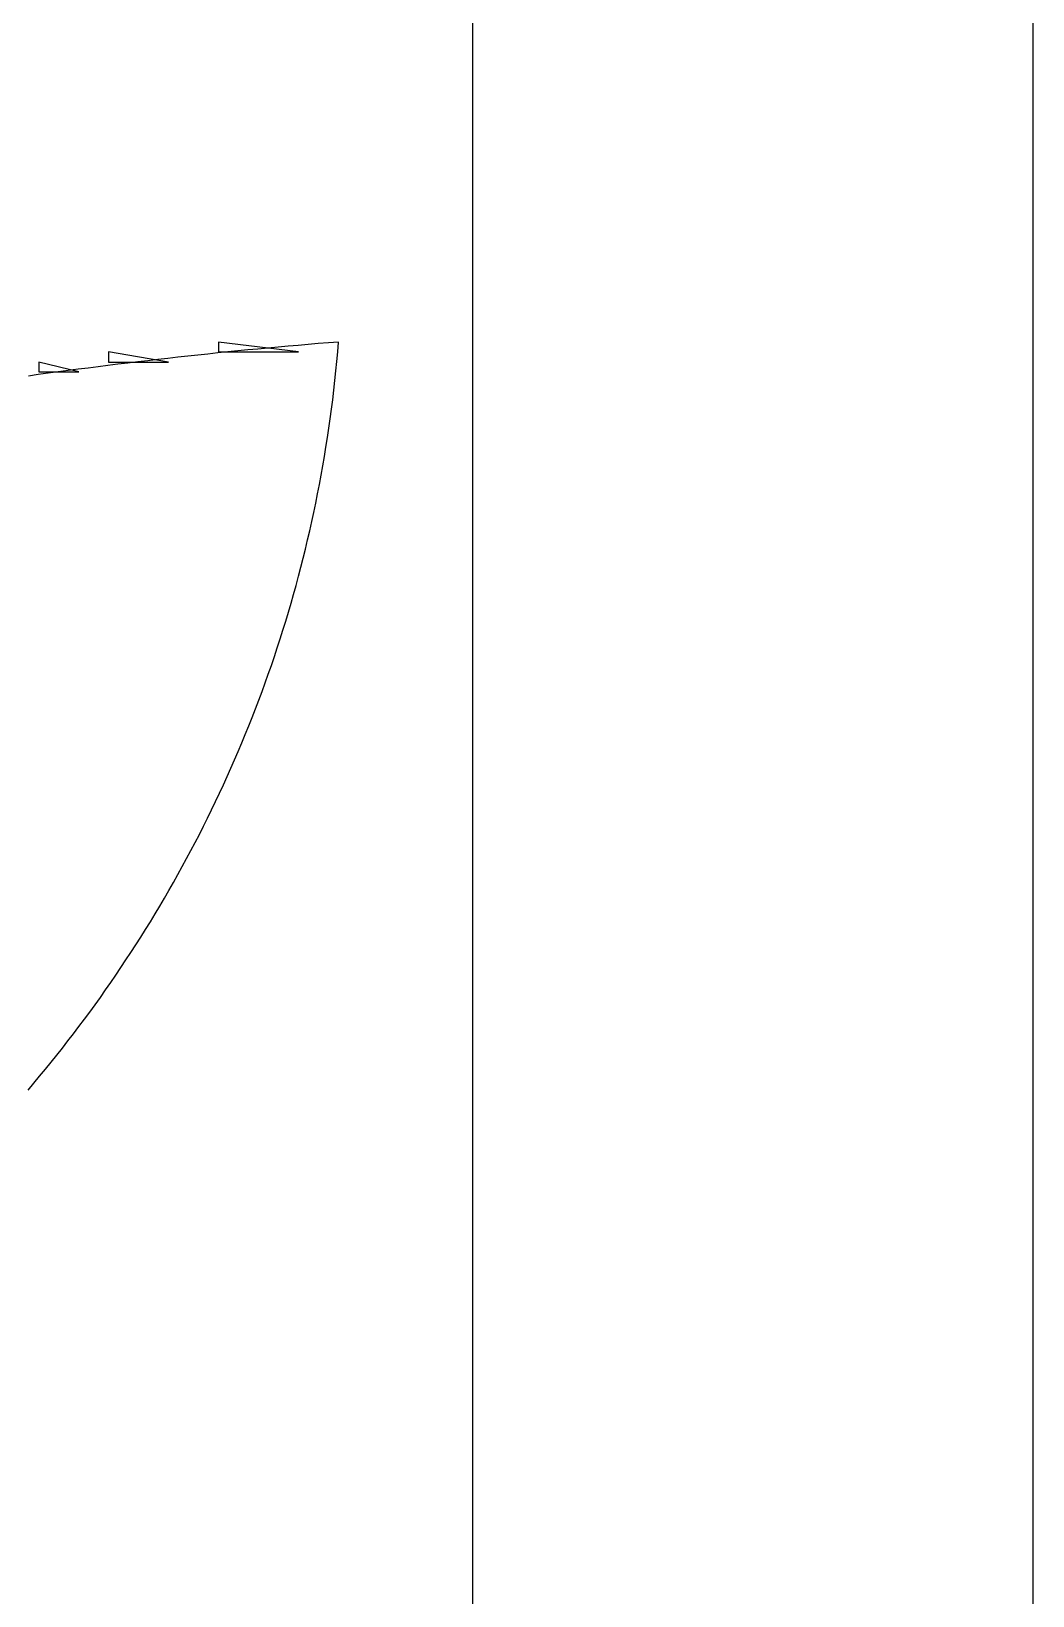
# Model space of a CAD drawing. Header units: millimetres. Extents: x 56222 to 3066687, y -650199 to -121287.
# Drawn here: x 141925.722 to 141927.51, y -185290.798 to -185288.003 of the extents above; entities that cross this region are included whole.
import ezdxf

# ---------------------------------------------------------------- set-up
doc = ezdxf.new("R2010")
doc.units = ezdxf.units.MM
doc.header["$MEASUREMENT"] = 0
doc.layers.add('$TD_AUDIT_GENERATED_(A0BDF17)', color=32, linetype='Continuous', lineweight=30)

msp = doc.modelspace()

# ---------------------------------------------------------------- linework, layer by layer
at = {"layer": '$TD_AUDIT_GENERATED_(A0BDF17)', "linetype": 'Continuous', "lineweight": 25, "ltscale": 2}
for p, q in [((141927.51, -185263.252, 0.5173), (141927.5099, -185301.8425, 0.5173)), ((141926.5099, -185286.7545, 0.5173), (141926.5099, -185293.2483, 0.5173)), ((141926.0563, -185288.5583, 0.5173), (141926.0563, -185288.5761, 0.5173)), ((141926.199, -185288.5761, 0.5173), (141926.0563, -185288.5583, 0.5173)), ((141926.1266, -185288.5708, 0.5173), (141926.1087, -185288.5725, 0.5173)), ((141926.1445, -185288.5691, 0.5173), (141926.1266, -185288.5708, 0.5173)), ((141926.1625, -185288.5675, 0.5173), (141926.1445, -185288.5691, 0.5173)), ((141926.1804, -185288.5658, 0.5173), (141926.1625, -185288.5675, 0.5173)), ((141926.1984, -185288.5643, 0.5173), (141926.1804, -185288.5658, 0.5173)), ((141926.2164, -185288.5627, 0.5173), (141926.1984, -185288.5643, 0.5173)), ((141926.2344, -185288.5612, 0.5173), (141926.2164, -185288.5627, 0.5173)), ((141926.2524, -185288.5597, 0.5173), (141926.2344, -185288.5612, 0.5173)), ((141926.2704, -185288.5583, 0.5173), (141926.2524, -185288.5597, 0.5173)), ((141926.269, -185288.5756, 0.5173), (141926.2704, -185288.5583, 0.5173)), ((141925.7351, -185288.594, 0.5173), (141925.7351, -185288.6118, 0.5173)), ((141925.8065, -185288.6118, 0.5173), (141925.7351, -185288.594, 0.5173)), ((141925.8766, -185288.598, 0.5173), (141925.8588, -185288.6002, 0.5173)), ((141925.86, -185288.5761, 0.5173), (141925.86, -185288.594, 0.5173)), ((141925.9671, -185288.594, 0.5173), (141925.86, -185288.5761, 0.5173)), ((141925.86, -185288.594, 0.5173), (141925.9671, -185288.594, 0.5173)), ((141925.8945, -185288.5958, 0.5173), (141925.8766, -185288.598, 0.5173)), ((141925.9123, -185288.5937, 0.5173), (141925.8945, -185288.5958, 0.5173)), ((141925.9301, -185288.5916, 0.5173), (141925.9123, -185288.5937, 0.5173)), ((141925.9479, -185288.5895, 0.5173), (141925.9301, -185288.5916, 0.5173)), ((141925.9657, -185288.5875, 0.5173), (141925.9479, -185288.5895, 0.5173)), ((141925.9836, -185288.5855, 0.5173), (141925.9657, -185288.5875, 0.5173)), ((141926.0014, -185288.5835, 0.5173), (141925.9836, -185288.5855, 0.5173)), ((141926.0193, -185288.5816, 0.5173), (141926.0014, -185288.5835, 0.5173)), ((141926.0371, -185288.5797, 0.5173), (141926.0193, -185288.5816, 0.5173)), ((141926.055, -185288.5779, 0.5173), (141926.0371, -185288.5797, 0.5173)), ((141926.0729, -185288.576, 0.5173), (141926.055, -185288.5779, 0.5173)), ((141926.0563, -185288.5761, 0.5173), (141926.199, -185288.5761, 0.5173)), ((141926.0908, -185288.5742, 0.5173), (141926.0729, -185288.576, 0.5173)), ((141926.1087, -185288.5725, 0.5173), (141926.0908, -185288.5742, 0.5173)), ((141926.2658, -185288.61, 0.5173), (141926.2674, -185288.5928, 0.5173)), ((141926.2674, -185288.5928, 0.5173), (141926.269, -185288.5756, 0.5173)), ((141925.7343, -185288.6166, 0.5173), (141925.7166, -185288.6191, 0.5173)), ((141925.7521, -185288.6142, 0.5173), (141925.7343, -185288.6166, 0.5173)), ((141925.7351, -185288.6118, 0.5173), (141925.8065, -185288.6118, 0.5173)), ((141925.7699, -185288.6118, 0.5173), (141925.7521, -185288.6142, 0.5173)), ((141925.7877, -185288.6094, 0.5173), (141925.7699, -185288.6118, 0.5173)), ((141925.8055, -185288.607, 0.5173), (141925.7877, -185288.6094, 0.5173)), ((141925.8233, -185288.6047, 0.5173), (141925.8055, -185288.607, 0.5173)), ((141925.8411, -185288.6024, 0.5173), (141925.8233, -185288.6047, 0.5173)), ((141925.8588, -185288.6002, 0.5173), (141925.8411, -185288.6024, 0.5173)), ((141926.262, -185288.6442, 0.5173), (141926.264, -185288.6271, 0.5173)), ((141926.264, -185288.6271, 0.5173), (141926.2658, -185288.61, 0.5173)), ((141926.26, -185288.6613, 0.5173), (141926.262, -185288.6442, 0.5173)), ((141926.2556, -185288.6953, 0.5173), (141926.2578, -185288.6783, 0.5173)), ((141926.2578, -185288.6783, 0.5173), (141926.26, -185288.6613, 0.5173)), ((141926.2532, -185288.7122, 0.5173), (141926.2556, -185288.6953, 0.5173)), ((141926.248, -185288.7459, 0.5173), (141926.2507, -185288.7291, 0.5173)), ((141926.2507, -185288.7291, 0.5173), (141926.2532, -185288.7122, 0.5173)), ((141926.2424, -185288.7795, 0.5173), (141926.2453, -185288.7627, 0.5173)), ((141926.2453, -185288.7627, 0.5173), (141926.248, -185288.7459, 0.5173)), ((141926.2394, -185288.7962, 0.5173), (141926.2424, -185288.7795, 0.5173)), ((141926.2331, -185288.8294, 0.5173), (141926.2363, -185288.8128, 0.5173)), ((141926.2363, -185288.8128, 0.5173), (141926.2394, -185288.7962, 0.5173)), ((141926.2263, -185288.8625, 0.5173), (141926.2298, -185288.846, 0.5173)), ((141926.2298, -185288.846, 0.5173), (141926.2331, -185288.8294, 0.5173)), ((141926.2191, -185288.8954, 0.5173), (141926.2228, -185288.879, 0.5173)), ((141926.2228, -185288.879, 0.5173), (141926.2263, -185288.8625, 0.5173)), ((141926.2153, -185288.9118, 0.5173), (141926.2191, -185288.8954, 0.5173)), ((141926.2074, -185288.9444, 0.5173), (141926.2114, -185288.9281, 0.5173)), ((141926.2114, -185288.9281, 0.5173), (141926.2153, -185288.9118, 0.5173)), ((141926.199, -185288.9768, 0.5173), (141926.2032, -185288.9606, 0.5173)), ((141926.2032, -185288.9606, 0.5173), (141926.2074, -185288.9444, 0.5173)), ((141926.1946, -185288.9929, 0.5173), (141926.199, -185288.9768, 0.5173)), ((141926.1856, -185289.025, 0.5173), (141926.1902, -185289.009, 0.5173)), ((141926.1902, -185289.009, 0.5173), (141926.1946, -185288.9929, 0.5173)), ((141926.1761, -185289.057, 0.5173), (141926.1809, -185289.041, 0.5173)), ((141926.1809, -185289.041, 0.5173), (141926.1856, -185289.025, 0.5173)), ((141926.1662, -185289.0887, 0.5173), (141926.1712, -185289.0728, 0.5173)), ((141926.1712, -185289.0728, 0.5173), (141926.1761, -185289.057, 0.5173)), ((141926.1611, -185289.1044, 0.5173), (141926.1662, -185289.0887, 0.5173)), ((141926.1505, -185289.1358, 0.5173), (141926.1559, -185289.1202, 0.5173)), ((141926.1559, -185289.1202, 0.5173), (141926.1611, -185289.1044, 0.5173)), ((141926.1395, -185289.167, 0.5173), (141926.1451, -185289.1515, 0.5173)), ((141926.1451, -185289.1515, 0.5173), (141926.1505, -185289.1358, 0.5173)), ((141926.1281, -185289.198, 0.5173), (141926.1339, -185289.1825, 0.5173)), ((141926.1339, -185289.1825, 0.5173), (141926.1395, -185289.167, 0.5173)), ((141926.1163, -185289.2287, 0.5173), (141926.1222, -185289.2134, 0.5173)), ((141926.1222, -185289.2134, 0.5173), (141926.1281, -185289.198, 0.5173)), ((141926.1102, -185289.244, 0.5173), (141926.1163, -185289.2287, 0.5173)), ((141926.0977, -185289.2744, 0.5173), (141926.104, -185289.2593, 0.5173)), ((141926.104, -185289.2593, 0.5173), (141926.1102, -185289.244, 0.5173)), ((141926.0849, -185289.3046, 0.5173), (141926.0914, -185289.2896, 0.5173)), ((141926.0914, -185289.2896, 0.5173), (141926.0977, -185289.2744, 0.5173)), ((141926.0716, -185289.3346, 0.5173), (141926.0783, -185289.3197, 0.5173)), ((141926.0783, -185289.3197, 0.5173), (141926.0849, -185289.3046, 0.5173)), ((141926.0579, -185289.3643, 0.5173), (141926.0648, -185289.3495, 0.5173)), ((141926.0648, -185289.3495, 0.5173), (141926.0716, -185289.3346, 0.5173)), ((141926.0439, -185289.3939, 0.5173), (141926.0509, -185289.3791, 0.5173)), ((141926.0509, -185289.3791, 0.5173), (141926.0579, -185289.3643, 0.5173)), ((141926.0294, -185289.4231, 0.5173), (141926.0367, -185289.4085, 0.5173)), ((141926.0367, -185289.4085, 0.5173), (141926.0439, -185289.3939, 0.5173)), ((141926.0145, -185289.4522, 0.5173), (141926.022, -185289.4377, 0.5173)), ((141926.022, -185289.4377, 0.5173), (141926.0294, -185289.4231, 0.5173)), ((141926.0069, -185289.4666, 0.5173), (141926.0145, -185289.4522, 0.5173)), ((141925.9915, -185289.4953, 0.5173), (141925.9993, -185289.4809, 0.5173)), ((141925.9993, -185289.4809, 0.5173), (141926.0069, -185289.4666, 0.5173)), ((141925.9757, -185289.5237, 0.5173), (141925.9836, -185289.5095, 0.5173)), ((141925.9836, -185289.5095, 0.5173), (141925.9915, -185289.4953, 0.5173)), ((141925.9595, -185289.5519, 0.5173), (141925.9676, -185289.5378, 0.5173)), ((141925.9676, -185289.5378, 0.5173), (141925.9757, -185289.5237, 0.5173)), ((141925.9429, -185289.5798, 0.5173), (141925.9512, -185289.5659, 0.5173)), ((141925.9512, -185289.5659, 0.5173), (141925.9595, -185289.5519, 0.5173)), ((141925.9259, -185289.6075, 0.5173), (141925.9345, -185289.5937, 0.5173)), ((141925.9345, -185289.5937, 0.5173), (141925.9429, -185289.5798, 0.5173)), ((141925.9086, -185289.6349, 0.5173), (141925.9173, -185289.6212, 0.5173)), ((141925.9173, -185289.6212, 0.5173), (141925.9259, -185289.6075, 0.5173)), ((141925.8909, -185289.662, 0.5173), (141925.8998, -185289.6485, 0.5173)), ((141925.8998, -185289.6485, 0.5173), (141925.9086, -185289.6349, 0.5173)), ((141925.8637, -185289.7023, 0.5173), (141925.8729, -185289.6889, 0.5173)), ((141925.8729, -185289.6889, 0.5173), (141925.882, -185289.6755, 0.5173)), ((141925.882, -185289.6755, 0.5173), (141925.8909, -185289.662, 0.5173)), ((141925.8452, -185289.7288, 0.5173), (141925.8545, -185289.7156, 0.5173)), ((141925.8545, -185289.7156, 0.5173), (141925.8637, -185289.7023, 0.5173)), ((141925.8262, -185289.755, 0.5173), (141925.8357, -185289.7419, 0.5173)), ((141925.8357, -185289.7419, 0.5173), (141925.8452, -185289.7288, 0.5173)), ((141925.807, -185289.781, 0.5173), (141925.8166, -185289.768, 0.5173)), ((141925.8166, -185289.768, 0.5173), (141925.8262, -185289.755, 0.5173)), ((141925.7874, -185289.8067, 0.5173), (141925.7972, -185289.7939, 0.5173)), ((141925.7972, -185289.7939, 0.5173), (141925.807, -185289.781, 0.5173)), ((141925.7674, -185289.8321, 0.5173), (141925.7774, -185289.8194, 0.5173)), ((141925.7774, -185289.8194, 0.5173), (141925.7874, -185289.8067, 0.5173)), ((141925.7471, -185289.8572, 0.5173), (141925.7573, -185289.8447, 0.5173)), ((141925.7573, -185289.8447, 0.5173), (141925.7674, -185289.8321, 0.5173)), ((141925.716, -185289.8944, 0.5173), (141925.7265, -185289.8821, 0.5173)), ((141925.7265, -185289.8821, 0.5173), (141925.7368, -185289.8697, 0.5173)), ((141925.7368, -185289.8697, 0.5173), (141925.7471, -185289.8572, 0.5173))]:
    msp.add_line(p, q, dxfattribs=at)

doc.saveas('drawing.dxf')
